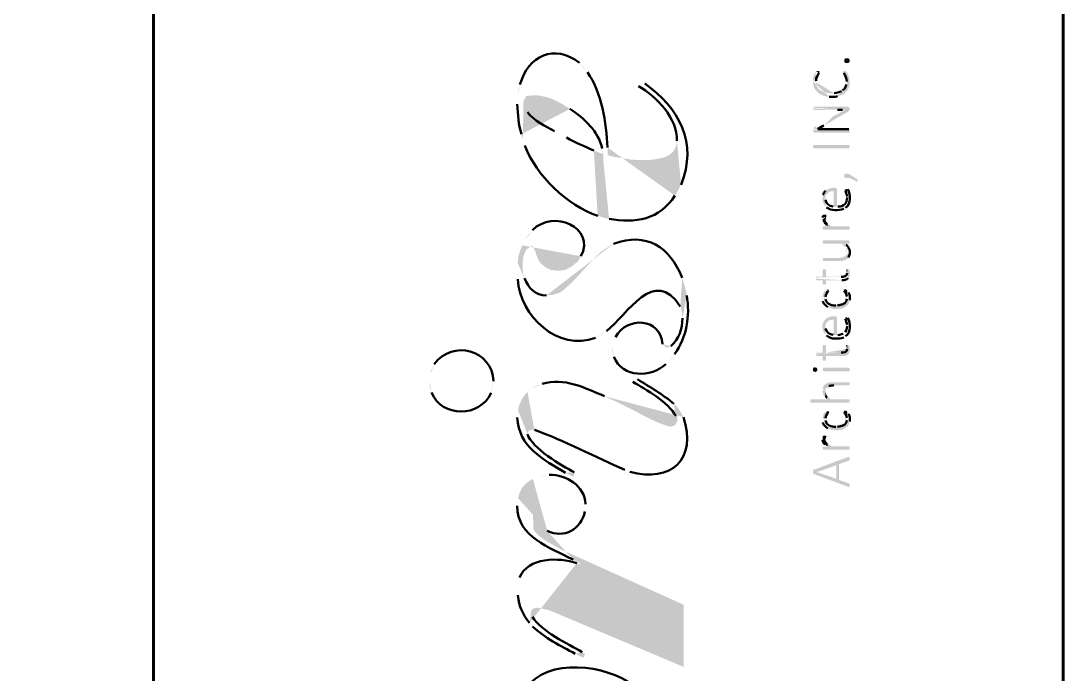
# Model space of a CAD drawing. Header units: inches. Extents: x 5 to 516, y -193 to 129.
# Drawn here: x 113.525 to 116.58, y -174.599 to -172.685 of the extents above; entities that cross this region are included whole.
import ezdxf

# ---------------------------------------------------------------- set-up
doc = ezdxf.new("R2010")
doc.units = ezdxf.units.IN
doc.header["$MEASUREMENT"] = 0
doc.layers.add('PDF8_Geometry', color=7, linetype='Continuous')
doc.layers.add('PDF8_Solid Fills', color=7, linetype='Continuous')

msp = doc.modelspace()

# ---------------------------------------------------------------- hatches: boundary and pattern name
at = {"layer": 'PDF8_Solid Fills', "transparency": 33554559}
for points in [[(115.9466294, -172.7946697), (115.9499627, -172.7946697), (115.952185, -172.7957808), (115.9532961, -172.798003), (115.9544072, -172.8013363), (115.9532961, -172.8057808), (115.952185, -172.8068919), (115.9499627, -172.808003), (115.942185, -172.808003), (115.9399627, -172.8068919), (115.9388516, -172.8046697), (115.9388516, -172.798003), (115.9399627, -172.7957808), (115.942185, -172.7946697)], [(115.9521847, -173.048004), (115.9532958, -173.048004), (115.9532958, -173.0491151), (115.954407, -173.0502263), (115.954407, -173.0546707), (115.9532958, -173.0568929), (115.9521847, -173.058004), (115.8488514, -173.058004), (115.8477403, -173.0568929), (115.8477403, -173.0557818), (115.8466292, -173.0546707), (115.8466292, -173.0502263), (115.8477403, -173.0491151), (115.8477403, -173.048004)], [(115.9377403, -173.139116), (115.9377403, -173.1413382), (115.9388514, -173.1435604), (115.9410736, -173.1446715), (115.9532959, -173.1446715), (115.9755181, -173.1557826), (115.9766292, -173.1568937), (115.9766292, -173.1546715), (115.9777403, -173.1535604), (115.9766292, -173.1513382), (115.9766292, -173.149116), (115.9755181, -173.1480049), (115.9577403, -173.1368937), (115.954407, -173.1346715), (115.9510736, -173.1335604), (115.9477403, -173.1324493), (115.9410736, -173.1324493), (115.9377403, -173.1357826)], [(115.8755181, -173.2924499), (115.8755181, -173.2946721), (115.8766292, -173.2957832), (115.8766292, -173.2968943), (115.9532959, -173.2968943), (115.9532959, -173.2957832), (115.954407, -173.293561), (115.954407, -173.2891165), (115.9532959, -173.2880054), (115.9532959, -173.2868943), (115.9010736, -173.2868943), (115.8988514, -173.2846721), (115.8955181, -173.2824499), (115.8932959, -173.2813387), (115.8921847, -173.2802276), (115.8899625, -173.2780054), (115.8899625, -173.2868943), (115.8777403, -173.2868943), (115.8766292, -173.2880054), (115.8755181, -173.2891165)], [(115.8832961, -173.2835591), (115.8866294, -173.2846702), (115.8899628, -173.2868924), (115.8899628, -173.2780035), (115.8877405, -173.2757813), (115.8866294, -173.2746702), (115.8844072, -173.2713368), (115.8844072, -173.2702257), (115.8832961, -173.2668924)], [(115.8755181, -173.3335604), (115.8755181, -173.3357826), (115.8766292, -173.3368938), (115.8766292, -173.3380049), (115.9310736, -173.3380049), (115.934407, -173.3402271), (115.9366292, -173.3435604), (115.9410736, -173.3480049), (115.9410736, -173.3380049), (115.9521847, -173.3380049), (115.954407, -173.3357826), (115.954407, -173.3302271), (115.9532959, -173.329116), (115.9532959, -173.3280049), (115.8777403, -173.3280049), (115.8766292, -173.329116), (115.8755181, -173.3302271)], [(115.8755181, -173.3835595), (115.8755181, -173.3857817), (115.8766292, -173.388004), (115.9332959, -173.388004), (115.9355181, -173.3868929), (115.9366292, -173.3868929), (115.9399625, -173.3857817), (115.9432959, -173.3846706), (115.9455181, -173.3824484), (115.9466292, -173.3824484), (115.9488514, -173.3802262), (115.9466292, -173.3613373), (115.9466292, -173.3657817), (115.9455181, -173.3691151), (115.944407, -173.3691151), (115.9432959, -173.3724484), (115.9399625, -173.3746706), (115.9388514, -173.3746706), (115.9366292, -173.3768929), (115.9332959, -173.378004), (115.9288514, -173.378004), (115.9255181, -173.3791151), (115.8766292, -173.3791151), (115.8766292, -173.3802262), (115.8755181, -173.3813373)], [(115.9432959, -173.4135594), (115.944407, -173.4146705), (115.9455181, -173.4168928), (115.9455181, -173.4202261), (115.9466293, -173.4235594), (115.9477404, -173.4124483), (115.944407, -173.4124483)], [(115.874407, -173.5813383), (115.874407, -173.5857828), (115.8766292, -173.5924494), (115.8777403, -173.5957828), (115.8788514, -173.5991161), (115.8810737, -173.6013383), (115.8832959, -173.6046716), (115.8832959, -173.5757828), (115.884407, -173.5735605), (115.8855181, -173.5702272), (115.8921848, -173.5635605), (115.894407, -173.5624494), (115.8977403, -173.5613383), (115.9010737, -173.5613383), (115.904407, -173.5602272), (115.9077403, -173.5602272), (115.9077403, -173.6057828), (115.9088515, -173.5502272), (115.9021848, -173.5502272), (115.8988515, -173.5513383), (115.8955181, -173.5524494), (115.8932959, -173.5524494), (115.8899626, -173.5535605), (115.8877403, -173.5557828), (115.884407, -173.558005), (115.8832959, -173.5591161), (115.8810737, -173.5613383), (115.8788514, -173.5646716), (115.8777403, -173.5668939), (115.8766292, -173.568005), (115.8755181, -173.5713383), (115.8755181, -173.5746716), (115.874407, -173.578005)], [(115.9432959, -173.6357817), (115.9455181, -173.6402261), (115.9455181, -173.6424483), (115.9466293, -173.6457817), (115.9477404, -173.6346706), (115.944407, -173.6346706), (115.944407, -173.6357817)], [(115.8466292, -173.7068922), (115.8466292, -173.7091144), (115.8477403, -173.7113366), (115.8488514, -173.7124477), (115.8532959, -173.7135588), (115.8555181, -173.7124477), (115.8577403, -173.7113366), (115.8588514, -173.7102255), (115.8599626, -173.7068922), (115.8588514, -173.7046699), (115.8577403, -173.7013366), (115.8566292, -173.7013366), (115.8521848, -173.7002255), (115.8499626, -173.7002255), (115.8477403, -173.7013366), (115.8466292, -173.7035588)], [(115.8755181, -173.7068922), (115.8755181, -173.7091144), (115.8766292, -173.7102255), (115.8766292, -173.7113366), (115.9532959, -173.7113366), (115.9532959, -173.7102255), (115.954407, -173.7091144), (115.954407, -173.7046699), (115.9532959, -173.7024477), (115.9521847, -173.7013366), (115.8777403, -173.7013366), (115.8766292, -173.7024477), (115.8755181, -173.7046699)], [(115.8821847, -173.7880034), (115.8855181, -173.7913367), (115.8877403, -173.7935589), (115.8888514, -173.7835589), (115.8866292, -173.7813367), (115.8855181, -173.7791145), (115.884407, -173.7768923), (115.8832959, -173.7735589), (115.8832959, -173.7702256)], [(115.8388515, -173.7980041), (115.8388515, -173.8002263), (115.8399626, -173.8024485), (115.8410737, -173.8035596), (115.9521848, -173.8035596), (115.9532959, -173.8024485), (115.954407, -173.8002263), (115.954407, -173.7957819), (115.9532959, -173.7946708), (115.9532959, -173.7935596), (115.8988515, -173.7935596), (115.8955182, -173.7913374), (115.8932959, -173.7880041), (115.8888515, -173.7835596), (115.8877404, -173.7935596), (115.8399626, -173.7935596), (115.8399626, -173.7946708), (115.8388515, -173.7957819)], [(115.8755181, -173.936893), (115.8755181, -173.9391152), (115.8766292, -173.9402263), (115.8766292, -173.9413374), (115.9532959, -173.9413374), (115.9532959, -173.9402263), (115.954407, -173.9391152), (115.954407, -173.9335597), (115.9532959, -173.9324485), (115.9532959, -173.9313374), (115.9010736, -173.9313374), (115.8988514, -173.9291152), (115.8955181, -173.926893), (115.8932959, -173.9257819), (115.8899625, -173.9224485), (115.8899625, -173.9324485), (115.8766292, -173.9324485), (115.8755181, -173.9346708)], [(115.8832961, -173.9280045), (115.8866294, -173.9302267), (115.8899628, -173.9324489), (115.8899628, -173.9224489), (115.8866294, -173.9191156), (115.8844072, -173.9157822), (115.8832961, -173.9124489)], [(115.8488516, -174.0002271), (115.8577405, -174.0068938), (115.9155183, -173.9868938), (115.9155183, -174.0268938), (115.9232961, -173.9835605), (115.952185, -173.9735605), (115.9532961, -173.9724494), (115.9544072, -173.9702271), (115.9544072, -173.9646716), (115.9532961, -173.9635605), (115.952185, -173.9624494), (115.9499628, -173.9624494)], [(115.8466292, -174.0068935), (115.8466292, -174.0091158), (115.8477403, -174.011338), (115.8477403, -174.0124491), (115.8488514, -174.0124491), (115.9499626, -174.0502269), (115.9532959, -174.0502269), (115.954407, -174.0480047), (115.954407, -174.0424491), (115.9521848, -174.0402269), (115.9232959, -174.0302269), (115.9232959, -173.9835602), (115.9155181, -174.0268935), (115.8577403, -174.0068935), (115.8488514, -174.0002269), (115.8477403, -174.0002269), (115.8477403, -174.0024491), (115.8466292, -174.0035602)]]:
    msp.add_hatch(color=256, dxfattribs=at).paths.add_polyline_path(points)
at = {"layer": 'PDF8_Solid Fills', "true_color": 0x8d8d8d, "transparency": 33554559}
h = msp.add_hatch(color=252, dxfattribs=at)
h.paths.add_polyline_path([(114.9799624, -172.9280044), (114.9799624, -172.9291155)], flags=0)
h.paths.add_polyline_path([(114.9921847, -173.0168933), (114.9966291, -173.0335599), (114.9977402, -172.9235599), (114.9977402, -172.9202266), (115.005518, -172.9057822), (115.0088513, -172.904671), (115.0288513, -172.9024488), (115.0344069, -172.9024488), (115.0499624, -172.904671), (115.065518, -172.9080044), (115.0821847, -172.9135599), (115.0988513, -172.9213377), (115.1166291, -172.9313377), (115.1344069, -172.9424488)], flags=0)
h.paths.add_polyline_path([(115.2288513, -173.0591155), (115.2321847, -173.0746711), (115.2321847, -173.2613377), (115.2488513, -173.2646711)], flags=0)
h.paths.add_polyline_path([(115.4421847, -173.1968933), (115.4521847, -173.1802266), (115.4477402, -173.0357822), (115.445518, -173.0513377), (115.4377402, -173.0668933), (115.4244069, -173.0780044), (115.4210736, -173.0802266), (115.4077402, -173.0857822), (115.3899624, -173.0891155), (115.3688514, -173.0924488), (115.3344069, -173.0924488), (115.315518, -173.0913377), (115.2932958, -173.0880044), (115.2799625, -173.0857822), (115.2599625, -173.0824488), (115.2444069, -173.0780044), (115.2444069, -173.0557822)], flags=0)
h.paths.add_polyline_path([(115.185518, -172.834671), (115.1744069, -172.8202266), (115.1621847, -172.8080044)], flags=0)
h.paths.add_polyline_path([(114.9877402, -172.8713377), (114.9832958, -172.8891155), (114.9810735, -172.9080044)], flags=0)
at = {"layer": 'PDF8_Solid Fills', "transparency": 33554559}
h = msp.add_hatch(color=256, dxfattribs=at)
h.paths.add_polyline_path([(115.8466292, -172.8624481), (115.8466292, -172.8680037), (115.8477403, -172.871337), (115.8477403, -172.8746703), (115.8488514, -172.8780037), (115.8499626, -172.8802259), (115.8510737, -172.8824481), (115.8521848, -172.8846703), (115.854407, -172.8880037), (115.8566292, -172.8902259), (115.8632959, -172.8968925), (115.8666292, -172.8991148), (115.8688514, -172.9002259), (115.8721848, -172.901337), (115.8755181, -172.9035592), (115.8788514, -172.9046703), (115.8821848, -172.9046703), (115.884407, -172.9057814), (115.8877403, -172.9068925), (115.894407, -172.9068925)], flags=0)
h.paths.add_polyline_path([(115.9188515, -172.9057814), (115.9210737, -172.9046703), (115.924407, -172.9046703), (115.9266292, -172.9035592), (115.9299626, -172.9024481), (115.9332959, -172.901337), (115.9355181, -172.8991148), (115.9388515, -172.8980037), (115.9410737, -172.8957814), (115.9410737, -172.8946703), (115.9455181, -172.8902259), (115.9455181, -172.8624481), (115.9455181, -172.8680037), (115.944407, -172.871337)], flags=0)
h.paths.add_polyline_path([(115.9332959, -172.8880037), (115.9321848, -172.8891148), (115.9299626, -172.8902259)], flags=0)
h.paths.add_polyline_path([(115.9088515, -172.8968925), (115.894407, -172.8968925), (115.8910737, -172.8957814), (115.8877403, -172.8957814), (115.884407, -172.8946703), (115.8821848, -172.8935592), (115.8788514, -172.8935592), (115.8755181, -172.8924481), (115.8721848, -172.8902259), (115.8699626, -172.8891148), (115.8677403, -172.8868925), (115.8666292, -172.8868925), (115.8621848, -172.8824481), (115.8599626, -172.8791148), (115.8588514, -172.8768925), (115.8577403, -172.8757814), (115.8566292, -172.8724481), (115.8566292, -172.8691148), (115.8555181, -172.8657814), (115.8555181, -172.8624481), (115.854407, -172.8346703), (115.8532959, -172.8380037), (115.8521848, -172.8391148), (115.8510737, -172.841337), (115.8499626, -172.8446703), (115.8488514, -172.8468925), (115.8477403, -172.8491148), (115.8477403, -172.8535592), (115.8466292, -172.8557814), (115.8466292, -172.8591148)], flags=0)
h = msp.add_hatch(color=256, dxfattribs=at)
h.paths.add_polyline_path([(115.854407, -172.8346703), (115.8555181, -172.8624481), (115.8555181, -172.8602259)], flags=0)
h.paths.add_polyline_path([(115.864407, -172.8368925), (115.8666292, -172.8335592), (115.8655181, -172.8335592), (115.8655181, -172.8324481), (115.8632959, -172.831337), (115.8599625, -172.831337), (115.8588514, -172.8324481), (115.8577403, -172.8324481), (115.8555181, -172.8335592)], flags=0)
h = msp.add_hatch(color=256, dxfattribs=at)
h.paths.add_polyline_path([(115.9344071, -172.8335604), (115.9366293, -172.8368937)], flags=0)
h.paths.add_polyline_path([(115.9455182, -172.8624493), (115.9455182, -172.8902271), (115.9477404, -172.8880048), (115.9499627, -172.8846715), (115.9510738, -172.8813382), (115.9521849, -172.8802271), (115.953296, -172.8768937), (115.953296, -172.8735604), (115.9544071, -172.8702271), (115.9544071, -172.8557826), (115.953296, -172.8524493), (115.9521849, -172.8491159), (115.9510738, -172.8457826), (115.9499627, -172.8435604), (115.9499627, -172.8424493), (115.9488516, -172.8391159), (115.9466293, -172.8368937), (115.9466293, -172.8357826), (115.9444071, -172.8335604), (115.943296, -172.8324493), (115.9421849, -172.8313382), (115.9355182, -172.8313382), (115.9344071, -172.8324493)], flags=0)
at = {"layer": 'PDF8_Solid Fills', "true_color": 0x8d8d8d, "transparency": 33554559}
h = msp.add_hatch(color=252, dxfattribs=at)
h.paths.add_polyline_path([(115.3277405, -172.8702267), (115.3355183, -172.8757822)], flags=0)
h.paths.add_polyline_path([(115.4477405, -173.0357823), (115.452185, -173.1802267), (115.4599627, -173.1646712)], flags=0)
h.paths.add_polyline_path([(115.3532961, -172.8680045), (115.3377405, -172.8580045)], flags=0)
h = msp.add_hatch(color=252, dxfattribs=at)
h.paths.add_polyline_path([(114.9966293, -173.033559), (115.0021848, -173.0502257)], flags=0)
h.paths.add_polyline_path([(115.2155182, -173.2557813), (115.2321848, -173.2613368), (115.2321848, -173.0746702), (115.2210737, -173.0713368), (115.2044071, -173.0646702)], flags=0)
h.paths.add_polyline_path([(115.1244071, -173.0268924), (115.1066293, -173.0180035), (115.0888515, -173.0080035)], flags=0)
h.paths.add_polyline_path([(115.0099626, -172.9524479), (114.9999626, -172.9380035), (114.9977404, -172.923559)], flags=0)
at = {"layer": 'PDF8_Solid Fills', "transparency": 33554559}
h = msp.add_hatch(color=256, dxfattribs=at)
h.paths.add_polyline_path([(115.8477403, -172.9413372), (115.8477403, -172.9446705), (115.8488514, -172.9457816), (115.9188514, -172.9457816)], flags=0)
h.paths.add_polyline_path([(115.9332959, -172.9457816), (115.9399625, -172.9457816), (115.944407, -172.9535594), (115.9466292, -172.9524483), (115.9488514, -172.9513372), (115.9499625, -172.9502261), (115.9521847, -172.9480038), (115.9532959, -172.9457816), (115.954407, -172.9424483), (115.954407, -172.9413372), (115.9532959, -172.939115), (115.9510736, -172.9368927), (115.9488514, -172.9357816), (115.8488514, -172.9357816), (115.8477403, -172.9368927), (115.8477403, -172.939115)], flags=0)
h = msp.add_hatch(color=256, dxfattribs=at)
h.paths.add_polyline_path([(115.854407, -172.9935584), (115.8588514, -173.0024473), (115.8599625, -173.0013362)], flags=0)
h.paths.add_polyline_path([(115.8788514, -172.9913362), (115.944407, -172.9535584), (115.9399625, -172.9457806), (115.9377403, -172.9468917), (115.934407, -172.949114), (115.9310736, -172.9502251), (115.9288514, -172.9513362), (115.9266292, -172.9535584), (115.9232959, -172.9546695), (115.9210736, -172.9568917), (115.9177403, -172.9580028), (115.914407, -172.9602251), (115.9110736, -172.9613362), (115.9088514, -172.9635584), (115.9055181, -172.9646695)], flags=0)
h = msp.add_hatch(color=256, dxfattribs=at)
h.paths.add_polyline_path([(115.8477403, -173.0035591), (115.8477403, -173.0080036), (115.8488514, -173.0102258), (115.8488514, -173.0113369), (115.8521847, -173.012448), (115.9532959, -173.012448), (115.9532959, -173.0113369), (115.954407, -173.0091147), (115.954407, -173.0046702), (115.9532959, -173.0035591), (115.9532959, -173.002448), (115.9521847, -173.002448)], flags=0)
h.paths.add_polyline_path([(115.8621847, -173.002448), (115.8588514, -173.002448), (115.854407, -172.9935591), (115.8532958, -172.9935591), (115.8488514, -172.9980036), (115.8477403, -173.0002258)], flags=0)
h = msp.add_hatch(color=256, dxfattribs=at)
h.paths.add_polyline_path([(115.874407, -173.20467), (115.874407, -173.2102255), (115.8755181, -173.2135589), (115.8766292, -173.2157811), (115.8777403, -173.2191144), (115.8788514, -173.2224478), (115.8810737, -173.2257811), (115.8832959, -173.2280033), (115.8832959, -173.2002255), (115.884407, -173.1968922), (115.8855181, -173.1935589), (115.8877403, -173.1913367), (115.8899626, -173.1891144), (115.8921848, -173.1880033), (115.894407, -173.1857811), (115.8977403, -173.18467), (115.9010737, -173.18467), (115.904407, -173.1835589), (115.9077403, -173.1835589), (115.9077403, -173.2291144), (115.9088515, -173.1735589), (115.9055181, -173.1735589), (115.9021848, -173.17467), (115.8988515, -173.17467), (115.8955181, -173.1757811), (115.8932959, -173.1768922), (115.8899626, -173.1780033), (115.8877403, -173.1791144), (115.884407, -173.1813367), (115.8832959, -173.1824478)], flags=0)
h.paths.add_polyline_path([(115.8755181, -173.19467), (115.8755181, -173.1980033), (115.874407, -173.2013367)], flags=0)
h = msp.add_hatch(color=256, dxfattribs=at)
h.paths.add_polyline_path([(115.8832961, -173.2280035), (115.8866294, -173.2313368)], flags=0)
h.paths.add_polyline_path([(115.9366294, -173.2357813), (115.9399628, -173.2335591), (115.942185, -173.2324479)], flags=0)
h.paths.add_polyline_path([(115.9488517, -173.1780035), (115.9477405, -173.1768924), (115.9466294, -173.1768924), (115.9466294, -173.2024479)], flags=0)
h.paths.add_polyline_path([(115.9199628, -173.2291146), (115.9166294, -173.2291146), (115.9166294, -173.1780035), (115.9155183, -173.1757813), (115.9144072, -173.1746702), (115.9110739, -173.1735591), (115.9088517, -173.1735591), (115.9077405, -173.2291146), (115.9055183, -173.2291146)], flags=0)
h.paths.add_polyline_path([(115.8832961, -173.2091146), (115.8832961, -173.2057813)], flags=0)
h = msp.add_hatch(color=256, dxfattribs=at)
h.paths.add_polyline_path([(115.9410738, -173.1791143), (115.9410738, -173.1813366)], flags=0)
h.paths.add_polyline_path([(115.9466293, -173.1991143), (115.9466293, -173.2024477), (115.9466293, -173.1768921), (115.9410738, -173.1768921), (115.9410738, -173.1780032)], flags=0)
h = msp.add_hatch(color=256, dxfattribs=at)
h.paths.add_polyline_path([(115.874407, -173.2668919), (115.874407, -173.2680031), (115.8755181, -173.2713364), (115.8755181, -173.2735586), (115.8777403, -173.2757808), (115.8777403, -173.2768919), (115.8788514, -173.2791142), (115.8821848, -173.2813364), (115.8832959, -173.2835586), (115.8832959, -173.2668919), (115.884407, -173.2635586), (115.884407, -173.2613364), (115.8855181, -173.2591142), (115.8866292, -173.2568919), (115.8855181, -173.2557808)], flags=0)
h.paths.add_polyline_path([(115.8755181, -173.2613364), (115.874407, -173.2646697)], flags=0)
at = {"layer": 'PDF8_Solid Fills', "true_color": 0x8d8d8d, "transparency": 33554559}
h = msp.add_hatch(color=252, dxfattribs=at)
h.paths.add_polyline_path([(114.9944071, -173.342449), (114.9955182, -173.4035601), (114.9955182, -173.392449), (114.9977405, -173.3746712), (115.003296, -173.3602267), (115.0077405, -173.3535601), (115.0210738, -173.3446712), (115.0255183, -173.3457823), (115.033296, -173.3613378), (115.0366294, -173.372449), (115.043296, -173.3880045), (115.0488516, -173.3957823), (115.0644071, -173.4080045), (115.0788516, -173.4146712), (115.0966294, -173.4168934), (115.103296, -173.4168934), (115.1221849, -173.4135601), (115.1377405, -173.4057823), (115.1521849, -173.3935601), (115.1566294, -173.3902267), (115.1666294, -173.3746712)], flags=0)
h.paths.add_polyline_path([(115.0244071, -173.2980045), (115.0110738, -173.3135601), (115.0021849, -173.3280045)], flags=0)
h = msp.add_hatch(color=252, dxfattribs=at)
h.paths.add_polyline_path([(114.9799624, -173.4135594), (114.9799624, -173.4213372), (114.9810735, -173.4413372)], flags=0)
h.paths.add_polyline_path([(115.2088513, -173.6135595), (115.225518, -173.6046706), (115.2410736, -173.5935594)], flags=0)
h.paths.add_polyline_path([(115.4577402, -173.5213372), (115.4621847, -173.5380039), (115.4644069, -173.5557817), (115.4688514, -173.4546705), (115.4632958, -173.4380039)], flags=0)
h.paths.add_polyline_path([(115.2621847, -173.3380039), (115.255518, -173.3413372), (115.2399625, -173.3513372), (115.2244069, -173.3624483), (115.2099625, -173.3757817), (115.1399624, -173.4513372), (115.1310736, -173.459115), (115.1166291, -173.4724483), (115.1044069, -173.4813372), (115.1032958, -173.4813372), (115.0866291, -173.4868928), (115.065518, -173.489115)], flags=0)
h.paths.add_polyline_path([(115.0010735, -173.439115), (114.9966291, -173.4224483), (114.995518, -173.4035594), (114.9944069, -173.3424483), (114.9877402, -173.359115), (114.9832958, -173.3757817), (114.9810735, -173.3946705)], flags=0)
at = {"layer": 'PDF8_Solid Fills', "transparency": 33554559}
h = msp.add_hatch(color=256, dxfattribs=at)
h.paths.add_polyline_path([(115.9410738, -173.3480054), (115.9421849, -173.3502276), (115.9444071, -173.3524499), (115.9455182, -173.3546721), (115.9466293, -173.3580054), (115.9466293, -173.3613387), (115.9488516, -173.3802276), (115.9510738, -173.3780054)], flags=0)
h.paths.add_polyline_path([(115.9444071, -173.3402276), (115.9410738, -173.3380054)], flags=0)
h = msp.add_hatch(color=256, dxfattribs=at)
h.paths.add_polyline_path([(115.8555183, -173.4402273), (115.8555183, -173.4424495), (115.8566294, -173.4435606), (115.8566294, -173.4446717), (115.8755183, -173.4446717), (115.8755183, -173.4557828), (115.8766294, -173.4568939), (115.8766294, -173.4580051), (115.8832961, -173.4580051), (115.8844072, -173.4557828), (115.8844072, -173.4446717), (115.9310739, -173.4446717)], flags=0)
h.paths.add_polyline_path([(115.9499628, -173.4391162), (115.952185, -173.4368939), (115.9532961, -173.4335606), (115.9544072, -173.4313384), (115.9544072, -173.4180051), (115.9532961, -173.4146717), (115.952185, -173.4135606), (115.9499628, -173.4124495), (115.9477405, -173.4124495), (115.9466294, -173.4235606)], flags=0)
h.paths.add_polyline_path([(115.9288517, -173.4346717), (115.8844072, -173.4346717), (115.8844072, -173.4146717), (115.8832961, -173.4124495), (115.8766294, -173.4124495), (115.8766294, -173.4135606), (115.8755183, -173.4146717), (115.8755183, -173.4346717), (115.8566294, -173.4346717), (115.8566294, -173.4357828), (115.8555183, -173.4368939)], flags=0)
at = {"layer": 'PDF8_Solid Fills', "true_color": 0x8d8d8d, "transparency": 33554559}
h = msp.add_hatch(color=252, dxfattribs=at)
h.paths.add_polyline_path([(115.2588516, -173.6424481), (115.2588516, -173.6524481), (115.263296, -173.6691147)], flags=0)
h.paths.add_polyline_path([(115.4155183, -173.6902259), (115.4288516, -173.6768925), (115.4410738, -173.661337)], flags=0)
h.paths.add_polyline_path([(115.4766294, -173.4891147), (115.473296, -173.4724481), (115.4688516, -173.4546703), (115.4644072, -173.5557814)], flags=0)
h.paths.add_polyline_path([(115.4299627, -173.6380036), (115.4177405, -173.6424481), (115.4055183, -173.6324481)], flags=0)
h.paths.add_polyline_path([(115.2677405, -173.611337), (115.2610738, -173.6268925)], flags=0)
at = {"layer": 'PDF8_Solid Fills', "transparency": 33554559}
h = msp.add_hatch(color=256, dxfattribs=at)
h.paths.add_polyline_path([(115.874407, -173.4957828), (115.874407, -173.4991162), (115.8755181, -173.5024495), (115.8755181, -173.5057828)], flags=0)
h.paths.add_polyline_path([(115.8899626, -173.5235606), (115.8932959, -173.5246717), (115.8966292, -173.5257828), (115.8988515, -173.526894), (115.9010737, -173.5280051), (115.904407, -173.5280051), (115.9077403, -173.5291162), (115.9199626, -173.5291162), (115.9232959, -173.5280051), (115.9288515, -173.5280051), (115.9321848, -173.526894), (115.9332959, -173.526894), (115.9366292, -173.5257828), (115.9388515, -173.5246717), (115.9421848, -173.5224495), (115.944407, -173.5202273), (115.9466292, -173.5191162), (115.9488515, -173.516894), (115.9510737, -173.5135606), (115.9521848, -173.5102273), (115.9532959, -173.506894), (115.954407, -173.5035606)], flags=0)
h.paths.add_polyline_path([(115.9510737, -173.4802273), (115.9488515, -173.4768939), (115.9488515, -173.4757828), (115.9466292, -173.4735606), (115.9466292, -173.4957828), (115.9455181, -173.4991162)], flags=0)
h.paths.add_polyline_path([(115.9188515, -173.5191162), (115.9132959, -173.5191162)], flags=0)
h.paths.add_polyline_path([(115.8832959, -173.5002273), (115.8832959, -173.496894), (115.8821848, -173.4746717), (115.8799626, -173.4780051), (115.8788514, -173.4791162), (115.874407, -173.4924495)], flags=0)
h = msp.add_hatch(color=256, dxfattribs=at)
h.paths.add_polyline_path([(115.8821847, -173.4746715), (115.8832959, -173.4968937), (115.8832959, -173.4935603)], flags=0)
h.paths.add_polyline_path([(115.8921848, -173.4746715), (115.8921848, -173.4724492), (115.884407, -173.4724492)], flags=0)
h = msp.add_hatch(color=256, dxfattribs=at)
h.paths.add_polyline_path([(115.9366292, -173.4735593), (115.9377404, -173.4757815)], flags=0)
h.paths.add_polyline_path([(115.9455181, -173.4924481), (115.9466292, -173.4957815), (115.9466292, -173.4735593), (115.9455181, -173.4724481), (115.944407, -173.4724481), (115.9421848, -173.471337), (115.9388515, -173.471337), (115.9377404, -173.4724481), (115.9366292, -173.4724481)], flags=0)
h = msp.add_hatch(color=256, dxfattribs=at)
h.paths.add_polyline_path([(115.8832961, -173.6046696), (115.8855183, -173.6068918), (115.8866294, -173.6068918)], flags=0)
h.paths.add_polyline_path([(115.9366294, -173.6124473), (115.9399628, -173.6102251), (115.942185, -173.609114)], flags=0)
h.paths.add_polyline_path([(115.9488517, -173.5546696), (115.9477405, -173.5535585), (115.9466294, -173.5535585), (115.9466294, -173.579114)], flags=0)
h.paths.add_polyline_path([(115.9410739, -173.5968918), (115.9377405, -173.599114), (115.9377405, -173.6002251), (115.9355183, -173.6013362)], flags=0)
h.paths.add_polyline_path([(115.9199628, -173.6057807), (115.9166294, -173.6057807), (115.9166294, -173.5546696), (115.9155183, -173.5513362), (115.9144072, -173.5513362), (115.9110739, -173.5502251), (115.9088517, -173.5502251), (115.9077405, -173.6057807), (115.9055183, -173.6046696)], flags=0)
h.paths.add_polyline_path([(115.8832961, -173.5857807), (115.8832961, -173.5824473)], flags=0)
h = msp.add_hatch(color=256, dxfattribs=at)
h.paths.add_polyline_path([(115.9410738, -173.5546705), (115.9410738, -173.5580038)], flags=0)
h.paths.add_polyline_path([(115.9466293, -173.5757816), (115.9466293, -173.5791149), (115.9466293, -173.5535594), (115.9410738, -173.5535594), (115.9410738, -173.5546705)], flags=0)
h = msp.add_hatch(color=256, dxfattribs=at)
h.paths.add_polyline_path([(115.8555183, -173.6624495), (115.8555183, -173.6646717), (115.8566294, -173.6657829), (115.8566294, -173.666894), (115.8755183, -173.666894), (115.8755183, -173.6780051), (115.8766294, -173.6791162), (115.8766294, -173.6802273), (115.8832961, -173.6802273), (115.8844072, -173.6780051), (115.8844072, -173.666894), (115.9377405, -173.666894), (115.9410739, -173.6657829), (115.9432961, -173.6657829), (115.9466294, -173.6646717), (115.9499628, -173.6613384), (115.952185, -173.6591162), (115.9532961, -173.6557829), (115.9544072, -173.6535606), (115.9544072, -173.6402273), (115.9532961, -173.636894), (115.952185, -173.6357829), (115.9499628, -173.6346717), (115.9477405, -173.6346717), (115.9466294, -173.6457829)], flags=0)
h.paths.add_polyline_path([(115.9288517, -173.656894), (115.8844072, -173.656894), (115.8844072, -173.636894), (115.8832961, -173.6346717), (115.8766294, -173.6346717), (115.8766294, -173.6357829), (115.8755183, -173.636894), (115.8755183, -173.656894), (115.8577405, -173.656894), (115.8566294, -173.6580051), (115.8555183, -173.6602273)], flags=0)
at = {"layer": 'PDF8_Solid Fills', "true_color": 0x8d8d8d, "transparency": 33554559}
h = msp.add_hatch(color=252, dxfattribs=at)
h.paths.add_polyline_path([(114.7221847, -173.7402264), (114.7232958, -173.7568931), (114.7288513, -173.7735597)], flags=0)
h.paths.add_polyline_path([(114.9032958, -173.7746708), (114.9077402, -173.7580042), (114.9099625, -173.7402264)], flags=0)
h.paths.add_polyline_path([(114.7366291, -173.6902264), (114.7288513, -173.705782), (114.7244069, -173.7224486)], flags=0)
h = msp.add_hatch(color=252, dxfattribs=at)
h.paths.add_polyline_path([(115.0099626, -173.7724484), (115.0099626, -173.8957818), (115.013296, -173.8857818), (115.0244071, -173.8824485), (115.0299626, -173.8835596)], flags=0)
h.paths.add_polyline_path([(115.2955182, -174.0002262), (115.3077404, -174.0046707), (115.3099627, -174.0057818)], flags=0)
h.paths.add_polyline_path([(115.4666293, -173.8457818), (115.4588516, -173.8313373), (115.4499627, -173.818004), (115.4488516, -173.8568929), (115.443296, -173.8691151), (115.4310738, -173.8735596), (115.4221849, -173.8724485), (115.4088516, -173.868004), (115.3910738, -173.8613373), (115.3699627, -173.8513373), (115.3455182, -173.8391151), (115.3355182, -173.8335596), (115.3166293, -173.8235596), (115.2977404, -173.8146707), (115.2810738, -173.8057818), (115.2644071, -173.798004), (115.2499626, -173.7913373), (115.2355182, -173.7846707)], flags=0)
h.paths.add_polyline_path([(115.053296, -173.748004), (115.0366293, -173.7535596), (115.0221849, -173.7624484)], flags=0)
h = msp.add_hatch(color=252, dxfattribs=at)
h.paths.add_polyline_path([(115.3032959, -173.7346699), (115.3188515, -173.7424477)], flags=0)
h.paths.add_polyline_path([(115.444407, -173.8424477), (115.4488515, -173.8568922), (115.4499626, -173.8180033), (115.4388515, -173.8068922)], flags=0)
h.paths.add_polyline_path([(115.3321848, -173.7346699), (115.3110737, -173.7224477)], flags=0)
at = {"layer": 'PDF8_Solid Fills', "transparency": 33554559}
h = msp.add_hatch(color=256, dxfattribs=at)
h.paths.add_polyline_path([(115.874407, -173.7691164), (115.874407, -173.7713386), (115.8766292, -173.7780053), (115.8777403, -173.7813386), (115.8788514, -173.7835608), (115.8810737, -173.785783), (115.8821848, -173.7880053), (115.8832959, -173.7702275), (115.8832959, -173.765783), (115.884407, -173.7624497), (115.8866292, -173.7591164), (115.8888515, -173.7568942), (115.8899626, -173.7568942), (115.8932959, -173.7546719)], flags=0)
h.paths.add_polyline_path([(115.9077403, -173.7524497), (115.9532959, -173.7524497), (115.9532959, -173.7513386), (115.954407, -173.7502275), (115.954407, -173.745783), (115.9532959, -173.7435608), (115.8966292, -173.7435608), (115.8932959, -173.7446719), (115.8899626, -173.745783), (115.8866292, -173.7468942), (115.8832959, -173.7491164), (115.8810737, -173.7513386), (115.8788514, -173.7535608), (115.8766292, -173.7568942), (115.8766292, -173.7591164), (115.874407, -173.765783)], flags=0)
at = {"layer": 'PDF8_Solid Fills', "true_color": 0x8d8d8d, "transparency": 33554559}
h = msp.add_hatch(color=252, dxfattribs=at)
h.paths.add_polyline_path([(114.9799624, -173.8446711), (114.9799624, -173.8468933)], flags=0)
h.paths.add_polyline_path([(115.1210736, -174.0091156), (115.1432958, -174.0202267), (115.1499624, -174.0080045), (115.1466291, -174.0068934)], flags=0)
h.paths.add_polyline_path([(115.0099624, -173.8957822), (115.0099624, -173.7724489), (115.0032958, -173.7791156), (114.9932958, -173.79356), (114.985518, -173.8102267), (114.9821847, -173.8268933)], flags=0)
at = {"layer": 'PDF8_Solid Fills', "transparency": 33554559}
h = msp.add_hatch(color=256, dxfattribs=at)
h.paths.add_polyline_path([(115.874407, -173.8513375), (115.874407, -173.8546709), (115.8755181, -173.8580042), (115.8755181, -173.8613375)], flags=0)
h.paths.add_polyline_path([(115.8899626, -173.8791153), (115.8932959, -173.8802264), (115.8966292, -173.8813375), (115.9010737, -173.8835597), (115.9077403, -173.8835597), (115.9121848, -173.8846709), (115.9199626, -173.8846709), (115.9232959, -173.8835597), (115.9288515, -173.8835597), (115.9321848, -173.8824486), (115.9332959, -173.8824486), (115.9366292, -173.8813375), (115.9388515, -173.8791153), (115.9421848, -173.8780042), (115.944407, -173.875782), (115.9466292, -173.8746709), (115.9488515, -173.8724486), (115.9510737, -173.8691153), (115.954407, -173.8591153)], flags=0)
h.paths.add_polyline_path([(115.9510737, -173.835782), (115.9488515, -173.8324486), (115.9488515, -173.8313375), (115.9466292, -173.8291153), (115.9466292, -173.8513375), (115.9455181, -173.8546709)], flags=0)
h.paths.add_polyline_path([(115.9188515, -173.8746709), (115.9132959, -173.8746709)], flags=0)
h.paths.add_polyline_path([(115.8832959, -173.855782), (115.8832959, -173.8524486), (115.8821848, -173.8302264), (115.8799626, -173.8335597), (115.8788514, -173.8346709), (115.8777403, -173.8380042), (115.8766292, -173.8413375), (115.874407, -173.8480042)], flags=0)
h = msp.add_hatch(color=256, dxfattribs=at)
h.paths.add_polyline_path([(115.8821847, -173.8302261), (115.8832959, -173.8524484), (115.8832959, -173.849115)], flags=0)
h.paths.add_polyline_path([(115.8921848, -173.8302261), (115.8921848, -173.8280039), (115.884407, -173.8280039)], flags=0)
h = msp.add_hatch(color=256, dxfattribs=at)
h.paths.add_polyline_path([(115.9366292, -173.8291162), (115.9377404, -173.8313384)], flags=0)
h.paths.add_polyline_path([(115.9455181, -173.8480051), (115.9466292, -173.8513384), (115.9466292, -173.8291162), (115.9455181, -173.8280051), (115.944407, -173.8280051), (115.9421848, -173.826894), (115.9388515, -173.826894), (115.9377404, -173.8280051), (115.9366292, -173.8280051)], flags=0)
h = msp.add_hatch(color=256, dxfattribs=at)
h.paths.add_polyline_path([(115.874407, -173.9113373), (115.874407, -173.9124485)], flags=0)
h.paths.add_polyline_path([(115.8821848, -173.9257818), (115.8832959, -173.928004), (115.8832959, -173.9113373), (115.884407, -173.908004), (115.884407, -173.9057818), (115.8855181, -173.9035596), (115.8866292, -173.9013373), (115.8855181, -173.9013373), (115.884407, -173.9002262), (115.8777403, -173.9002262), (115.8766292, -173.9013373), (115.8755181, -173.9024485), (115.8755181, -173.9057818), (115.874407, -173.9091151)], flags=0)
at = {"layer": 'PDF8_Solid Fills', "true_color": 0x8d8d8d, "transparency": 33554559}
h = msp.add_hatch(color=252, dxfattribs=at)
h.paths.add_polyline_path([(114.9799624, -174.1035597), (114.9799624, -174.1057819)], flags=0)
h.paths.add_polyline_path([(115.1432958, -174.2635597), (115.1644069, -174.2735597), (115.4677402, -174.5780042), (115.4677402, -174.3957819), (115.1644069, -174.2591152), (115.1466291, -174.2513375), (115.1277402, -174.2424486), (115.1099624, -174.2346708), (115.0788513, -174.216893), (115.0644069, -174.2091152), (115.0632958, -174.2080041), (115.0432958, -174.1935597), (115.0310735, -174.1813375), (115.0266291, -174.1713375), (115.025518, -174.026893), (115.0099624, -174.036893), (115.005518, -174.0402263), (114.9944069, -174.0524486), (114.9866291, -174.066893), (114.9821847, -174.0835597)], flags=0)
h = msp.add_hatch(color=252, dxfattribs=at)
h.paths.add_polyline_path([(115.0255181, -174.0268927), (115.0266292, -174.1713372), (115.0355181, -174.1624483), (115.0510737, -174.1702261), (115.0677403, -174.179115)], flags=0)
h.paths.add_polyline_path([(115.1777404, -174.1224483), (115.1799626, -174.1035594), (115.1799626, -174.1013372)], flags=0)
h.paths.add_polyline_path([(115.0732959, -174.0146705), (115.0610737, -174.0157816), (115.0432959, -174.0191149)], flags=0)
h = msp.add_hatch(color=252, dxfattribs=at)
h.paths.add_polyline_path([(114.9799624, -174.3524486), (114.9810735, -174.3680042)], flags=0)
h.paths.add_polyline_path([(115.015518, -174.4491153), (115.0166291, -174.4502264), (115.0199624, -174.4168931), (115.0232958, -174.4080042), (115.0366291, -174.4046709), (115.0421847, -174.4046709), (115.0610736, -174.4091153), (115.0677402, -174.4102264), (115.085518, -174.4168931), (115.4677402, -174.5780042), (115.1644069, -174.2735597), (115.1632958, -174.2768931), (115.1544069, -174.2735597)], flags=0)
h.paths.add_polyline_path([(114.9866291, -174.315782), (114.9821847, -174.3335597)], flags=0)
h = msp.add_hatch(color=252, dxfattribs=at)
h.paths.add_polyline_path([(115.0166293, -174.4502258), (115.0244071, -174.4591147)], flags=0)
h.paths.add_polyline_path([(115.1499626, -174.5391147), (115.173296, -174.5513369), (115.1788515, -174.5391147), (115.1699627, -174.5346703)], flags=0)
h.paths.add_polyline_path([(115.0244071, -174.4313369), (115.0199626, -174.4168925)], flags=0)

# ---------------------------------------------------------------- linework, layer by layer
at = {"layer": 'PDF8_Geometry', "lineweight": 60}
for points in [[(116.5799627, -192.1857845), (116.5799627, -162.1857821), (71.5799591, -162.1857821), (71.5799591, -192.1857845)], [(113.9132959, -162.1857821), (113.9132959, -192.1857845)]]:
    msp.add_lwpolyline(points, dxfattribs=at)
at = {"layer": 'PDF8_Geometry', "lineweight": 50}
for points in [[(115.1621847, -172.8080044), (115.0895736, -172.7501525), (115.0111476, -172.7872266), (114.9877402, -172.8713377)], [(115.2444069, -173.0557822), (115.2410736, -172.9841711), (115.2272032, -172.8947266), (115.185518, -172.834671)], [(115.8555181, -172.8602259), (115.8558329, -172.8470222), (115.8602033, -172.8469666), (115.864407, -172.8368925)], [(115.9366293, -172.8368937), (115.9417775, -172.8447641), (115.9452775, -172.85319), (115.9455182, -172.8624493)], [(115.3355183, -172.8757822), (115.3874257, -172.9072267), (115.4502405, -172.9700045), (115.4477405, -173.0357823)], [(115.4599627, -173.1646712), (115.5097961, -173.0428193), (115.454685, -172.9393008), (115.3532961, -172.8680045)], [(115.9299626, -172.8902259), (115.92387, -172.8952074), (115.9158329, -172.8946518), (115.9088515, -172.8968925)], [(115.944407, -172.871337), (115.9407589, -172.8789111), (115.94287, -172.8821518), (115.9332959, -172.8880037)], [(115.894407, -172.9068925), (115.902444, -172.9074666), (115.9107774, -172.9077444), (115.9188515, -172.9057814)], [(114.9799624, -172.9291155), (114.9814439, -172.9600414), (114.9828884, -172.9869303), (114.9921847, -173.0168933)], [(115.0888515, -173.0080035), (115.0609811, -172.9922627), (115.030333, -172.9781887), (115.0099626, -172.9524479)], [(115.1344069, -172.9424488), (115.1763143, -172.970597), (115.2173328, -173.0077636), (115.2288513, -173.0591155)], [(115.9188514, -172.9457816), (115.9236662, -172.9457816), (115.928481, -172.9457816), (115.9332959, -172.9457816)], [(115.8599625, -173.0013362), (115.8658514, -172.9982251), (115.8731477, -172.994114), (115.8788514, -172.9913362)], [(115.9521847, -173.002448), (115.9221847, -173.002448), (115.8921847, -173.002448), (115.8621847, -173.002448)], [(115.2044071, -173.0646702), (115.1784441, -173.0528739), (115.1492219, -173.0405961), (115.1244071, -173.0268924)], [(115.0021848, -173.0502257), (115.0347404, -173.1367442), (115.1277404, -173.2280776), (115.2155182, -173.2557813)], [(115.2488513, -173.2646711), (115.3235551, -173.2797266), (115.3991477, -173.2660044), (115.4421847, -173.1968933)], [(115.8832959, -173.1824478), (115.8779811, -173.1869848), (115.8792403, -173.1893922), (115.8755181, -173.19467)], [(115.9410738, -173.1813366), (115.9440923, -173.1871143), (115.9450553, -173.193244), (115.9466293, -173.1991143)], [(115.942185, -173.2324479), (115.9590183, -173.2203924), (115.9568146, -173.1949294), (115.9488517, -173.1780035)], [(115.9055183, -173.2291146), (115.8933517, -173.2252628), (115.8862961, -173.2227628), (115.8832961, -173.2091146)], [(115.8866294, -173.2313368), (115.9010368, -173.2413368), (115.9206294, -173.2412813), (115.9366294, -173.2357813)], [(115.9466294, -173.2024479), (115.9466109, -173.2192257), (115.937185, -173.2289665), (115.9199628, -173.2291146)], [(115.1666294, -173.3746712), (115.210222, -173.2893008), (115.0850183, -173.2358934), (115.0244071, -173.2980045)], [(115.8855181, -173.2557808), (115.880944, -173.2561512), (115.87437, -173.2537993), (115.8755181, -173.2613364)], [(115.4632958, -173.4380039), (115.4262958, -173.3460779), (115.3591847, -173.302652), (115.2621847, -173.3380039)], [(115.9510738, -173.3780054), (115.9575368, -173.3631536), (115.9555182, -173.3518387), (115.9444071, -173.3402276)], [(115.2410736, -173.5935594), (115.3029624, -173.5468002), (115.3814439, -173.4010965), (115.4577402, -173.5213372)], [(114.9810735, -173.4413372), (114.9882032, -173.550652), (115.098481, -173.6538743), (115.2088513, -173.6135595)], [(115.065518, -173.489115), (115.0311476, -173.4888557), (115.0136291, -173.4682446), (115.0010735, -173.439115)], [(115.9466294, -173.4235606), (115.945648, -173.4339495), (115.9377591, -173.4353754), (115.9288517, -173.4346717)], [(115.9310739, -173.4446717), (115.9374072, -173.4443014), (115.9448146, -173.4433754), (115.9499628, -173.4391162)], [(115.8832959, -173.4935603), (115.8828885, -173.4862826), (115.8887588, -173.4805603), (115.8921848, -173.4746715)], [(115.9377404, -173.4757815), (115.9402218, -173.481337), (115.9458885, -173.4862074), (115.9455181, -173.4924481)], [(115.4410738, -173.661337), (115.4766479, -173.610337), (115.486722, -173.5497629), (115.4766294, -173.4891147)], [(115.8755181, -173.5057828), (115.8779996, -173.5150421), (115.8835737, -173.5181532), (115.8899626, -173.5235606)], [(115.9132959, -173.5191162), (115.8993885, -173.5172458), (115.8875181, -173.5168754), (115.8832959, -173.5002273)], [(115.9455181, -173.4991162), (115.9458144, -173.5143199), (115.9299811, -173.5169495), (115.9188515, -173.5191162)], [(115.954407, -173.5035606), (115.953944, -173.4933569), (115.9561663, -173.4900977), (115.9510737, -173.4802273)], [(115.4055183, -173.6324481), (115.4002405, -173.5535592), (115.3013331, -173.5498184), (115.2677405, -173.611337)], [(115.4644072, -173.5557814), (115.4629627, -173.589337), (115.4549812, -173.6147258), (115.4299627, -173.6380036)], [(115.9410738, -173.5580038), (115.9440368, -173.5615408), (115.9450553, -173.5713371), (115.9466293, -173.5757816)], [(115.942185, -173.609114), (115.9588702, -173.5970955), (115.9568517, -173.5712992), (115.9488517, -173.5546696)], [(115.9055183, -173.6046696), (115.8947591, -173.6046696), (115.885222, -173.596651), (115.8832961, -173.5857807)], [(115.9466294, -173.579114), (115.9451294, -173.591151), (115.946648, -173.5874473), (115.9410739, -173.5968918)], [(114.9099625, -173.7402264), (114.9069625, -173.6487264), (114.7896106, -173.6178375), (114.7366291, -173.6902264)], [(115.8866294, -173.6068918), (115.8998517, -173.6188548), (115.9206665, -173.6171325), (115.9366294, -173.6124473)], [(115.9355183, -173.6013362), (115.9269998, -173.6045029), (115.9279998, -173.6039103), (115.9199628, -173.6057807)], [(115.9466294, -173.6457829), (115.9460183, -173.6567273), (115.9380739, -173.6572088), (115.9288517, -173.656894)], [(115.263296, -173.6691147), (115.2877405, -173.731411), (115.3720923, -173.7313184), (115.4155183, -173.6902259)], [(115.2355182, -173.7846707), (115.1789441, -173.7602262), (115.1163145, -173.7291521), (115.053296, -173.748004)], [(115.3188515, -173.7424477), (115.3578885, -173.7651699), (115.4228515, -173.8023551), (115.444407, -173.8424477)], [(115.4388515, -173.8068922), (115.406333, -173.7784848), (115.3680181, -173.7583922), (115.3321848, -173.7346699)], [(114.7288513, -173.7735597), (114.7587217, -173.8475227), (114.8699439, -173.8482264), (114.9032958, -173.7746708)], [(115.8932959, -173.7546719), (115.897907, -173.7531349), (115.9029626, -173.7530053), (115.9077403, -173.7524497)], [(115.8832959, -173.849115), (115.8828885, -173.8418372), (115.8887588, -173.836115), (115.8921848, -173.8302261)], [(115.9377404, -173.8313384), (115.9402218, -173.836894), (115.9458885, -173.8417643), (115.9455181, -173.8480051)], [(115.954407, -173.8591153), (115.953944, -173.8488931), (115.9561663, -173.8456523), (115.9510737, -173.835782)], [(114.9799624, -173.8468933), (114.9839439, -173.9333563), (115.0556476, -173.9699674), (115.1210736, -174.0091156)], [(115.3099627, -174.0057818), (115.4308516, -174.0393929), (115.5088516, -173.968467), (115.4666293, -173.8457818)], [(115.8755181, -173.8613375), (115.8779996, -173.8705968), (115.8835737, -173.8737079), (115.8899626, -173.8791153)], [(115.9132959, -173.8746709), (115.89987, -173.8724486), (115.8865922, -173.8719486), (115.8832959, -173.855782)], [(115.9455181, -173.8546709), (115.9458144, -173.8698746), (115.9299811, -173.8725042), (115.9188515, -173.8746709)], [(115.1466291, -174.0068934), (115.1100921, -173.9893934), (115.022481, -173.9363378), (115.0099624, -173.8957822)], [(115.0299626, -173.8835596), (115.1153145, -173.9124299), (115.2112034, -173.965467), (115.2955182, -174.0002262)], [(115.874407, -173.9124485), (115.8756107, -173.917467), (115.876907, -173.9233929), (115.8821848, -173.9257818)], [(115.1799626, -174.1013372), (115.1777404, -174.0459483), (115.1245366, -174.0153742), (115.0732959, -174.0146705)], [(114.9799624, -174.1057819), (114.9787217, -174.1980967), (115.0764995, -174.2275226), (115.1432958, -174.2635597)], [(115.0677403, -174.179115), (115.1162033, -174.2032076), (115.1683329, -174.1746705), (115.1777404, -174.1224483)], [(115.1544069, -174.2735597), (115.102518, -174.2566338), (115.0105365, -174.2555042), (114.9866291, -174.315782)], [(114.9810735, -174.3680042), (114.9860365, -174.4019116), (114.9944995, -174.4219116), (115.015518, -174.4491153)], [(115.1699627, -174.5346703), (115.1295367, -174.5116518), (115.0484071, -174.4719851), (115.0244071, -174.4313369)], [(115.0244071, -174.4591147), (115.0611478, -174.492948), (115.1058515, -174.5165036), (115.1499626, -174.5391147)], [(115.3044069, -174.6202264), (115.2128143, -174.5676523), (115.0458328, -174.5494856), (114.9910735, -174.6635597)]]:
    msp.add_open_spline(points, degree=3, dxfattribs=at)

doc.saveas('drawing.dxf')
